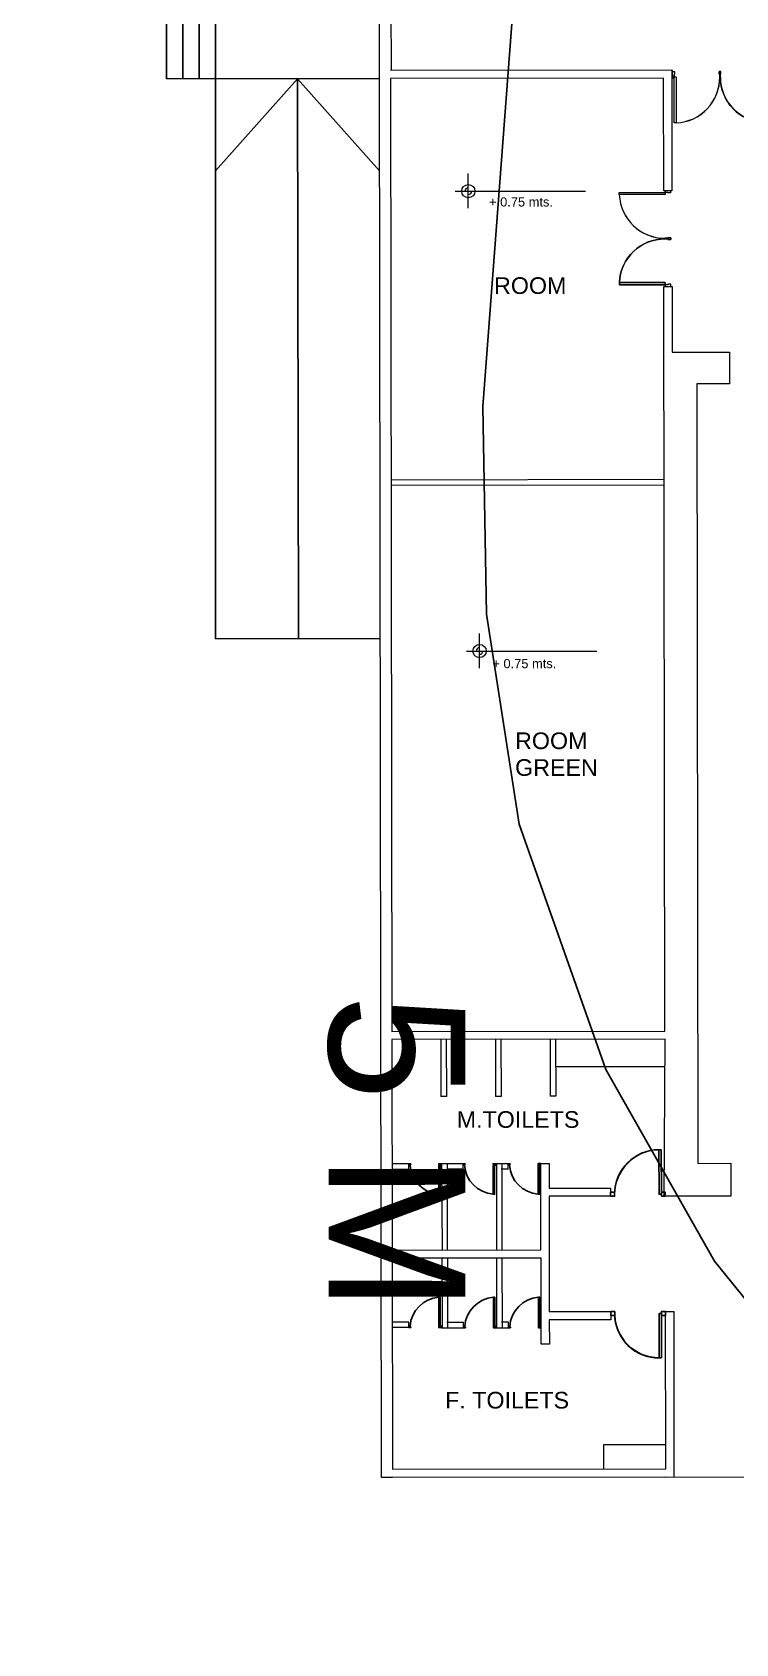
# Model space of a CAD drawing. Header units: millimetres. Extents: x 586 to 1010, y 369 to 668.
# Drawn here: x 659.33 to 672.21, y 459.1 to 488.6 of the extents above; entities that cross this region are included whole.
import ezdxf

# ---------------------------------------------------------------- set-up
doc = ezdxf.new("R2010")
doc.units = ezdxf.units.MM
doc.layers.add('plan line', color=7, linetype='Continuous', lineweight=15)
doc.styles.get("Standard").update_dxf_attribs({"font": 'arial.ttf'})
doc.styles.add('Textos pisos', font='arial.ttf', dxfattribs={"height": 0.1})

msp = doc.modelspace()

# ---------------------------------------------------------------- linework, layer by layer
at = {"lineweight": 25}
for p, q in [((661.791, 491.902), (661.791, 487.747)), ((662.091, 491.902), (662.091, 487.747)), ((662.391, 491.902), (662.391, 487.747)), ((662.691, 491.902), (662.691, 487.747)), ((662.691, 491.902), (662.691, 487.747)), ((661.791, 487.747), (665.691, 487.752)), ((664.192, 487.745), (662.69, 486.059)), ((662.691, 487.743), (662.691, 477.498)), ((664.208, 477.5), (664.192, 487.745)), ((664.192, 487.745), (665.694, 486.059)), ((662.691, 477.498), (665.7, 477.503))]:
    msp.add_line(p, q, dxfattribs=at)
at = {"color": 254, "lineweight": 25}
msp.add_lwpolyline([(689.834, 492.182), (690.176, 488.411), (690.415, 484.478), (690.084, 476.994), (689.334, 473.155), (688.361, 469.88), (686.251, 464.866), (683.913, 461.4), (682.567, 460.227), (680.996, 459.559), (679.561, 459.554), (677.951, 460.093), (676.327, 461.108), (674.734, 462.509), (671.826, 466.103), (669.833, 469.613), (668.248, 474.1), (667.65, 477.945), (667.581, 481.747), (668.167, 489.483)], dxfattribs=at)
at = {"ltscale": 0.75}
for points in [[(666.226, 467.859), (666.251, 467.859), (666.251, 467.871), (666.264, 467.871), (666.264, 467.884), (666.226, 467.884)], [(667.222, 467.86), (667.247, 467.86), (667.247, 467.873), (667.26, 467.873), (667.26, 467.885), (667.222, 467.885)], [(668.046, 467.862), (668.071, 467.862), (668.071, 467.874), (668.083, 467.874), (668.083, 467.887), (668.046, 467.887)], [(666.227, 464.911), (666.252, 464.911), (666.252, 464.899), (666.264, 464.899), (666.264, 464.886), (666.227, 464.886)], [(667.227, 464.908), (667.252, 464.908), (667.252, 464.895), (667.264, 464.895), (667.264, 464.883), (667.227, 464.883)], [(668.051, 464.909), (668.076, 464.909), (668.076, 464.896), (668.088, 464.896), (668.088, 464.884), (668.051, 464.884)]]:
    msp.add_lwpolyline(points, dxfattribs=at)
for points in [[(666.826, 467.86), (666.801, 467.86, 0.523943), (666.776, 467.873), (666.776, 467.885), (666.826, 467.885)], [(667.822, 467.862), (667.797, 467.862, 0.523943), (667.772, 467.874), (667.772, 467.887), (667.822, 467.887)], [(668.646, 467.863), (668.621, 467.863, 0.523943), (668.596, 467.876), (668.596, 467.888), (668.646, 467.888)], [(666.827, 464.912), (666.802, 464.912, -0.523943), (666.777, 464.899), (666.777, 464.887), (666.827, 464.887)], [(667.827, 464.908), (667.802, 464.908, -0.523943), (667.777, 464.896), (667.777, 464.883), (667.827, 464.883)], [(668.651, 464.909), (668.626, 464.909, -0.523943), (668.601, 464.897), (668.601, 464.884), (668.651, 464.884)]]:
    msp.add_lwpolyline(points, format="xyb", dxfattribs=at)
for points in [[(670.85, 468.144), (670.852, 467.329), (670.809, 467.329), (670.808, 468.143)], [(670.808, 468.143), (670.85, 468.144)], [(669.923, 467.364), (669.995, 467.364), (669.995, 467.292), (669.923, 467.292), (669.923, 467.364)], [(670.852, 467.365), (670.923, 467.365), (670.923, 467.294), (670.852, 467.294), (670.852, 467.365)], [(669.927, 465.11), (669.998, 465.11), (669.998, 465.181), (669.927, 465.181), (669.927, 465.11)], [(670.856, 464.333), (670.855, 465.147), (670.812, 465.147), (670.814, 464.333)], [(670.855, 465.111), (670.927, 465.111), (670.927, 465.183), (670.855, 465.183), (670.855, 465.111)], [(670.814, 464.333), (670.856, 464.333)]]:
    msp.add_lwpolyline(points)
for points in [[(666.776, 467.848, -0.523943), (666.801, 467.86), (666.803, 467.327), (666.778, 467.327), (666.777, 467.353), (666.777, 467.353), (666.776, 467.848)], [(667.772, 467.849, -0.523943), (667.797, 467.862), (667.799, 467.328), (667.774, 467.328), (667.774, 467.355), (667.774, 467.355), (667.772, 467.849)], [(668.596, 467.851, -0.523943), (668.621, 467.863), (668.622, 467.329), (668.597, 467.329), (668.597, 467.356), (668.597, 467.356), (668.596, 467.851)], [(666.777, 464.924, 0.523943), (666.802, 464.912), (666.802, 465.445), (666.777, 465.445), (666.777, 465.418), (666.777, 465.418), (666.777, 464.924)], [(667.777, 464.921, 0.523943), (667.802, 464.908), (667.802, 465.442), (667.777, 465.442), (667.777, 465.415), (667.777, 465.415), (667.777, 464.921)], [(668.601, 464.922, 0.523943), (668.626, 464.909), (668.625, 465.443), (668.6, 465.443), (668.6, 465.416), (668.6, 465.416), (668.601, 464.922)]]:
    msp.add_lwpolyline(points, format="xyb", close=True, dxfattribs=at)
for centre, start, end in [((670.809, 467.329), 90.0904, 180.0904), ((670.812, 465.147), 180.0904, 270.0904)]:
    msp.add_arc(centre, 0.814, start, end)
at = {"color": 9, "ltscale": 0.75}
for centre, start, end in [((666.827, 467.902), 184.2827, 265.0784), ((667.823, 467.904), 184.2827, 265.0784), ((668.647, 467.905), 184.2827, 265.0784), ((666.828, 464.87), 95.1024, 175.898), ((667.828, 464.867), 95.1024, 175.898), ((668.652, 464.868), 95.1024, 175.898)]:
    msp.add_arc(centre, 0.578, start, end, dxfattribs=at)
at = {"color": 254, "lineweight": 25}
for points in [[(671.712, 620.709), (706.735, 621.773), (754.26, 613.83), (814.661, 600.148), (855.757, 598.01), (895.067, 567.065), (920.01, 542.018), (952.008, 521.248), (977.223, 504.653), (979.635, 479.234), (986.344, 463.855), (988.798, 462.385)], [(654.944, 595.472), (670.267, 587.317), (714.302, 595.165), (787.089, 595.165), (819.394, 580.944), (821.03, 562.85), (813.491, 552.788), (808.734, 539.671), (796.407, 534.706), (791.022, 527.249), (791.022, 507.547), (797.301, 476.527), (814.975, 463.89), (836.148, 474.682), (874.022, 478.588), (885.729, 462.733), (863.004, 436.079), (845.789, 420.685), (845.104, 408.675)], [(639.207, 583.438), (644.727, 575.638), (657.796, 553.44), (668.404, 543.929), (682.518, 548.731), (692.984, 555.478), (711.934, 556.583), (734.346, 532.133), (750.593, 477.748), (754.137, 444.164), (776.466, 425.447), (782.617, 412.235)]]:
    msp.add_spline(points, degree=3, dxfattribs=at)
at = {"layer": 'plan line'}
for p, q in [((665.691, 487.902), (665.691, 489.097)), ((665.902, 489.067), (665.904, 487.902)), ((665.731, 462.144), (665.691, 487.902)), ((665.891, 487.902), (671.041, 487.91)), ((670.891, 487.76), (665.891, 487.752)), ((665.891, 487.752), (665.918, 470.308)), ((670.894, 485.697), (670.891, 487.76)), ((671.041, 487.91), (671.044, 485.698)), ((671.052, 487.904), (671.053, 487.754)), ((671.052, 487.88), (671.092, 487.88)), ((671.083, 487.78), (671.053, 487.78)), ((671.093, 487.83), (671.083, 487.83)), ((671.083, 487.83), (671.083, 487.78)), ((671.083, 487.78), (671.123, 487.78)), ((671.084, 486.94), (671.083, 487.78)), ((671.092, 487.88), (671.093, 487.83)), ((671.123, 487.78), (671.124, 486.94)), ((671.943, 487.881), (671.912, 487.881)), ((671.912, 487.881), (671.943, 487.881)), ((671.912, 487.831), (671.912, 487.881)), ((671.943, 487.881), (671.912, 487.881)), ((671.912, 487.881), (671.912, 487.831)), ((671.922, 487.831), (671.912, 487.831)), ((671.912, 487.831), (671.922, 487.831)), ((671.922, 487.781), (671.922, 487.831)), ((671.922, 487.831), (671.922, 487.776)), ((671.933, 487.776), (671.923, 487.776)), ((671.923, 487.776), (671.933, 487.776)), ((671.933, 487.831), (671.943, 487.831)), ((671.933, 487.781), (671.933, 487.831)), ((671.933, 487.776), (671.933, 487.831)), ((671.933, 487.831), (671.943, 487.831)), ((671.943, 487.831), (671.943, 487.881)), ((671.943, 487.831), (671.943, 487.881)), ((671.124, 486.94), (671.084, 486.94)), ((667.317, 485.378), (667.317, 486.011)), ((667.075, 485.691), (669.463, 485.691)), ((670.081, 485.666), (670.921, 485.667)), ((670.081, 485.626), (670.081, 485.666)), ((670.921, 485.627), (670.081, 485.626)), ((671.044, 485.698), (670.894, 485.697)), ((670.921, 485.667), (670.921, 485.697)), ((670.971, 485.667), (670.921, 485.667)), ((670.921, 485.667), (670.921, 485.627)), ((670.971, 485.657), (670.971, 485.667)), ((671.021, 485.658), (670.971, 485.657)), ((671.021, 485.698), (671.021, 485.658)), ((670.917, 484.817), (670.917, 484.828)), ((670.917, 484.828), (670.917, 484.817)), ((670.972, 484.828), (670.917, 484.828)), ((670.917, 484.817), (670.972, 484.817)), ((670.922, 484.828), (670.972, 484.828)), ((670.922, 484.817), (670.972, 484.817)), ((670.972, 484.838), (671.022, 484.838)), ((670.972, 484.828), (670.972, 484.838)), ((671.022, 484.838), (670.972, 484.838)), ((670.972, 484.838), (670.972, 484.828)), ((670.972, 484.817), (670.972, 484.807)), ((670.972, 484.817), (670.972, 484.807)), ((670.972, 484.807), (671.022, 484.807)), ((670.972, 484.807), (671.022, 484.807)), ((671.022, 484.807), (671.022, 484.838)), ((671.022, 484.838), (671.022, 484.807)), ((671.022, 484.807), (671.022, 484.838)), ((670.083, 484.016), (670.923, 484.017)), ((670.083, 483.976), (670.083, 484.016)), ((670.923, 483.977), (670.083, 483.976)), ((670.897, 483.946), (671.047, 483.947)), ((670.918, 470.316), (670.897, 483.946)), ((670.923, 484.017), (670.923, 483.977)), ((670.973, 483.977), (670.923, 483.977)), ((670.923, 483.977), (670.923, 483.947)), ((671.023, 483.988), (670.973, 483.987)), ((670.973, 483.987), (670.973, 483.977)), ((671.023, 483.948), (671.023, 483.988)), ((671.047, 483.947), (671.048, 482.743)), ((671.048, 482.743), (672.099, 482.745)), ((672.099, 482.745), (672.1, 482.166)), ((672.1, 482.166), (671.5, 482.165)), ((671.5, 482.165), (671.522, 467.893)), ((665.903, 480.408), (670.903, 480.416)), ((665.903, 480.308), (670.903, 480.316)), ((667.524, 476.959), (667.524, 477.592)), ((667.282, 477.272), (669.669, 477.272)), ((665.918, 470.308), (670.918, 470.316)), ((670.919, 470.166), (665.919, 470.158)), ((665.919, 470.158), (665.925, 466.305)), ((666.815, 470.16), (666.817, 469.118)), ((666.915, 470.16), (666.917, 469.118)), ((667.815, 470.161), (667.817, 469.12)), ((667.915, 470.161), (667.917, 469.12)), ((668.815, 470.163), (668.817, 469.121)), ((668.915, 470.163), (668.917, 469.121)), ((670.904, 467.292), (670.919, 470.166)), ((670.916, 469.661), (668.916, 469.658)), ((666.917, 469.118), (666.817, 469.118)), ((667.917, 469.12), (667.817, 469.12)), ((668.917, 469.121), (668.817, 469.121)), ((666.226, 467.884), (665.922, 467.883)), ((666.226, 467.784), (666.226, 467.884)), ((666.922, 467.886), (666.826, 467.885)), ((666.931, 467.886), (666.835, 467.885)), ((666.844, 466.307), (666.835, 467.885)), ((667.222, 467.885), (666.922, 467.885)), ((666.931, 467.886), (666.933, 466.307)), ((667.222, 467.785), (667.222, 467.885)), ((667.922, 467.887), (667.822, 467.887)), ((667.831, 467.887), (667.833, 466.308)), ((667.931, 467.887), (667.831, 467.887)), ((668.046, 467.887), (667.922, 467.887)), ((667.931, 467.887), (667.933, 466.309)), ((668.045, 467.787), (668.045, 467.887)), ((668.648, 466.31), (668.646, 467.888)), ((668.646, 467.888), (668.796, 467.888)), ((668.796, 467.888), (668.796, 467.44)), ((670.808, 468.143), (670.85, 468.144)), ((670.809, 467.329), (670.808, 468.143)), ((670.85, 468.144), (670.852, 467.365)), ((671.522, 467.893), (672.122, 467.894)), ((672.122, 467.894), (672.123, 467.294)), ((666.226, 467.784), (665.923, 467.783)), ((667.222, 467.785), (666.922, 467.785)), ((668.045, 467.787), (667.922, 467.787)), ((668.796, 467.44), (669.923, 467.442)), ((669.923, 467.292), (668.797, 467.29)), ((668.797, 467.29), (668.8, 465.18)), ((669.923, 467.442), (669.923, 467.292)), ((669.923, 467.364), (669.996, 467.364)), ((669.995, 467.292), (669.923, 467.292)), ((669.996, 467.364), (669.995, 467.292)), ((670.852, 467.329), (670.809, 467.329)), ((670.852, 467.292), (670.852, 467.365)), ((670.852, 467.365), (670.905, 467.365)), ((670.904, 467.292), (670.852, 467.292)), ((672.123, 467.294), (670.904, 467.292)), ((665.925, 466.305), (668.648, 466.31)), ((668.649, 466.16), (665.925, 466.155)), ((665.925, 466.155), (665.931, 462.301)), ((666.834, 466.157), (666.836, 464.882)), ((666.934, 466.157), (666.936, 464.882)), ((667.834, 466.158), (667.836, 464.883)), ((667.934, 466.159), (667.936, 464.883)), ((668.651, 464.581), (668.649, 466.16)), ((666.227, 464.986), (665.927, 464.986)), ((666.227, 464.886), (666.227, 464.986)), ((667.227, 464.983), (666.927, 464.982)), ((667.227, 464.883), (667.227, 464.983)), ((668.052, 464.984), (667.927, 464.984)), ((668.052, 464.884), (668.052, 464.984)), ((668.8, 465.18), (669.927, 465.181)), ((669.927, 465.031), (668.8, 465.03)), ((668.8, 465.03), (668.801, 464.581)), ((669.927, 465.181), (669.927, 465.031)), ((669.927, 465.181), (669.998, 465.181)), ((669.998, 465.11), (669.928, 465.11)), ((669.998, 465.181), (669.998, 465.11)), ((670.814, 464.333), (670.812, 465.147)), ((670.812, 465.147), (670.857, 465.147)), ((670.927, 465.183), (670.855, 465.183)), ((670.855, 465.183), (670.855, 465.111)), ((670.855, 465.147), (670.856, 464.333)), ((670.855, 465.111), (670.927, 465.111)), ((670.931, 462.302), (670.927, 465.183)), ((670.927, 465.183), (671.077, 465.183)), ((671.077, 465.183), (671.081, 462.152)), ((666.227, 464.886), (665.927, 464.886)), ((666.827, 464.882), (666.927, 464.882)), ((666.836, 464.882), (666.936, 464.882)), ((666.927, 464.882), (667.227, 464.883)), ((667.827, 464.883), (667.927, 464.883)), ((667.836, 464.883), (667.936, 464.883)), ((667.927, 464.883), (668.052, 464.884)), ((668.801, 464.581), (668.651, 464.581)), ((670.856, 464.333), (670.814, 464.333)), ((670.93, 462.742), (669.791, 462.74)), ((669.791, 462.74), (669.792, 462.291)), ((665.931, 462.294), (670.931, 462.302)), ((665.931, 462.301), (665.931, 462.294)), ((665.931, 462.144), (665.731, 462.144)), ((670.931, 462.152), (665.931, 462.144)), ((670.931, 462.152), (672.994, 462.155))]:
    msp.add_line(p, q, dxfattribs=at)
for points in [[(671.052, 487.88), (671.092, 487.88), (671.093, 487.83), (671.083, 487.83), (671.083, 487.78), (671.053, 487.78)], [(671.021, 485.698), (671.021, 485.658), (670.971, 485.657), (670.971, 485.667), (670.921, 485.667), (670.921, 485.697)], [(671.023, 483.948), (671.023, 483.988), (670.973, 483.987), (670.973, 483.977), (670.923, 483.977), (670.923, 483.947)]]:
    msp.add_lwpolyline(points, dxfattribs=at)
for points in [[(671.083, 487.78), (671.123, 487.78), (671.124, 486.94), (671.084, 486.94)], [(670.921, 485.667), (670.921, 485.627), (670.081, 485.626), (670.081, 485.666)], [(670.923, 483.977), (670.923, 484.017), (670.083, 484.016), (670.083, 483.976)]]:
    msp.add_lwpolyline(points, close=True, dxfattribs=at)
for points in [[(671.124, 486.94, 0.403785), (671.922, 487.781)], [(672.734, 486.943, -0.403785), (671.933, 487.781)], [(670.081, 485.626, 0.403785), (670.922, 484.828)], [(670.083, 484.016, -0.403785), (670.922, 484.817)]]:
    msp.add_lwpolyline(points, format="xyb", dxfattribs=at)
for centre in [(667.318, 485.691), (667.524, 477.272)]:
    msp.add_circle(centre, 0.121, dxfattribs=at)
for centre, radius, start, end in [((671.087, 487.775), 0.835, 272.5113, 0.092), ((672.768, 487.777), 0.835, 180.0684, 267.6695), ((667.318, 485.691), 0.0606, 89.9974, 179.9974), ((667.318, 485.691), 0.0606, 269.9974, 359.9974), ((670.915, 485.663), 0.835, 182.5113, 270.092), ((670.918, 483.982), 0.835, 90.0684, 177.6695), ((667.524, 477.272), 0.0606, 89.9974, 179.9974), ((667.524, 477.272), 0.0606, 269.9974, 359.9974), ((670.827, 467.311), 0.833, 91.3665, 181.273), ((670.796, 465.131), 0.799, 181.5207, 271.2289)]:
    msp.add_arc(centre, radius, start, end, dxfattribs=at)

# ---------------------------------------------------------------- texts
at = {"lineweight": 25}
for s, p in [('ROOM', (667.789, 483.809)), ('ROOM', (668.174, 475.477)), ('GREEN', (668.174, 474.987)), ('M.TOILETS', (667.105, 468.544)), ('F. TOILETS', (666.893, 463.406))]:
    msp.add_text(s, height=0.3047, dxfattribs=at).set_placement(p)
at = {"color": 7, "lineweight": 25, "insert": (667.264, 470.987), "char_height": 2.5, "attachment_point": 1, "rotation": 270}
msp.add_mtext_dynamic_manual_height_columns('5 M', width=21.90154, gutter_width=12.5, heights=[0], dxfattribs=at)
at = {"layer": 'plan line', "style": 'Textos pisos'}
for p in [(667.632, 485.409), (667.693, 476.958)]:
    msp.add_text(' + 0.75 mts.', height=0.16839, rotation=359.9924, dxfattribs=at).set_placement(p)

doc.saveas('drawing.dxf')
